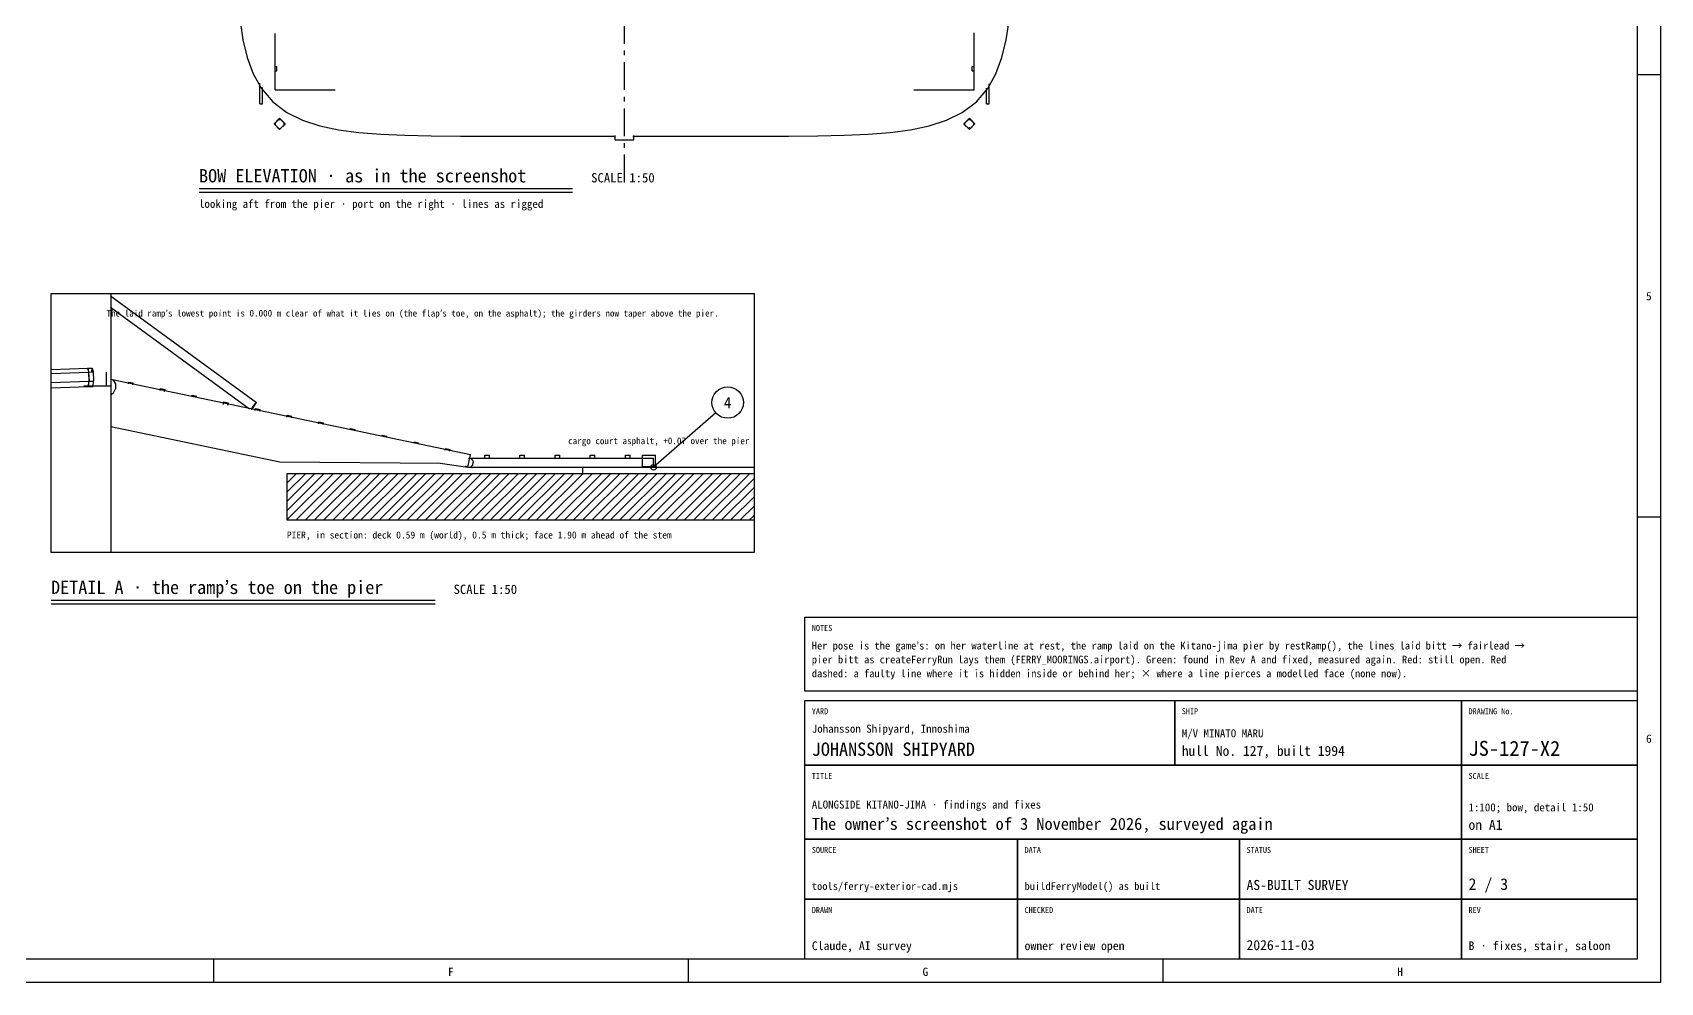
# Model space of a CAD drawing. Extents: x 5 to 836, y 5 to 589.
# Drawn here: x 484 to 836, y 5 to 210.4 of the extents above; entities that cross this region are included whole.
import ezdxf
from ezdxf.enums import TextEntityAlignment as Align

# ---------------------------------------------------------------- set-up
doc = ezdxf.new("R2010")
doc.units = 0
doc.linetypes.add('CENTER', pattern=[10, 6, -1.5, 1, -1.5])
for name, color, linetype in [('CENTRE', 4, 'CENTER'), ('DETAIL', 8, 'CONTINUOUS'), ('DIM', 3, 'CONTINUOUS'), ('FRAME', 7, 'CONTINUOUS'), ('HATCH', 42, 'CONTINUOUS'), ('OUTLINE', 7, 'CONTINUOUS'), ('RESOLVED', 3, 'CONTINUOUS'), ('RESOLVED-TEXT', 3, 'CONTINUOUS'), ('SECTION', 42, 'CONTINUOUS'), ('TEXT', 7, 'CONTINUOUS'), ('THIN', 7, 'CONTINUOUS')]:
    doc.layers.add(name, color=color, linetype=linetype)

msp = doc.modelspace()

# ---------------------------------------------------------------- linework, layer by layer
at = {"layer": 'CENTRE'}
msp.add_line((612, 178), (612, 562), dxfattribs=at)
at = {"layer": 'DETAIL'}
for p, q in [((536.43, 206.5), (536.43, 207.5)), ((687.44, 207.5), (687.57, 207.5)), ((687.44, 206.5), (687.57, 206.5)), ((687.57, 206.5), (687.57, 207.5)), ((536.43, 203.1), (536.83, 203.1)), ((536.43, 202.1), (536.43, 203.1)), ((536.43, 202.1), (536.83, 202.1)), ((536.83, 202.1), (536.83, 203.1)), ((687.17, 202.1), (687.17, 203.1)), ((687.17, 203.1), (687.57, 203.1)), ((687.17, 202.1), (687.57, 202.1)), ((687.57, 202.1), (687.57, 203.1)), ((533.14, 195), (533.14, 199.47)), ((533.74, 195), (533.74, 198.49)), ((690.26, 195), (690.26, 198.35)), ((690.86, 195), (690.86, 199.33)), ((533.14, 195), (533.74, 195)), ((690.26, 195), (690.86, 195)), ((536.23, 190.67), (537.43, 191.87)), ((536.23, 190.64), (537.44, 191.85)), ((536.23, 190.63), (537.43, 191.83)), ((536.23, 190.67), (537.43, 189.47)), ((536.23, 190.65), (536.63, 190.65)), ((536.23, 190.65), (537.44, 189.43)), ((536.23, 190.64), (536.63, 190.64)), ((537.43, 191.87), (538.63, 190.67)), ((537.43, 191.85), (538.64, 190.63)), ((537.43, 191.43), (537.43, 191.85)), ((537.43, 189.47), (538.63, 190.67)), ((537.43, 189.44), (538.64, 190.65)), ((537.43, 189.43), (538.63, 190.63)), ((538.23, 190.65), (538.63, 190.65)), ((538.23, 190.64), (538.63, 190.64)), ((685.36, 190.63), (686.57, 191.85)), ((685.36, 190.65), (686.57, 189.44)), ((685.37, 190.67), (686.57, 191.87)), ((685.37, 190.67), (686.57, 189.47)), ((685.37, 190.65), (685.63, 190.65)), ((685.37, 190.64), (685.63, 190.64)), ((685.37, 190.63), (686.57, 189.43)), ((686.56, 191.85), (687.77, 190.64)), ((686.56, 189.43), (687.77, 190.65)), ((686.57, 191.87), (687.77, 190.67)), ((686.57, 191.43), (686.57, 191.85)), ((686.57, 191.83), (687.77, 190.63)), ((686.57, 189.47), (687.77, 190.67)), ((687.37, 190.65), (687.77, 190.65)), ((687.37, 190.64), (687.77, 190.64)), ((537.43, 189.43), (537.43, 189.72)), ((610, 187.2), (610, 188.13)), ((610, 187.2), (614, 187.2)), ((614, 187.2), (614, 188.13)), ((686.57, 189.43), (686.57, 189.98)), ((488, 137.55), (495.92, 137.82)), ((495.9, 137.69), (495.92, 137.82)), ((495.9, 137.69), (495.91, 137.82)), ((495.91, 137.82), (496.91, 137.85)), ((495.91, 137.82), (496.13, 137)), ((495.92, 137.82), (496.11, 136.98)), ((496.83, 137.07), (496.91, 137.85)), ((496.91, 137.85), (497.13, 137.03)), ((488, 136.71), (496.11, 136.98)), ((488, 134.72), (496.2, 134.99)), ((488, 133.57), (496.08, 133.84)), ((495.1, 134), (501, 134)), ((496.05, 133.96), (496.08, 133.84)), ((496.06, 133.96), (496.09, 133.84)), ((496.08, 133.84), (496.2, 134.99)), ((496.09, 133.84), (496.21, 135.01)), ((496.09, 133.84), (497.09, 133.87)), ((496.11, 136.98), (496.2, 134.99)), ((496.13, 137), (497.13, 137.03)), ((496.13, 137), (496.21, 135.01)), ((496.21, 135.01), (497.21, 135.04)), ((497.03, 134.11), (497.09, 133.87)), ((497.09, 133.87), (497.21, 135.04)), ((497.13, 137.03), (497.21, 135.04)), ((500, 134), (500, 136.94)), ((500.87, 135.52), (501.33, 135.29)), ((500.92, 135.45), (578.67, 119.16)), ((501.33, 135.29), (501.9, 134.42)), ((501.9, 134.42), (501.96, 133.39)), ((504.73, 134.44), (504.81, 134.84)), ((504.81, 134.84), (505.79, 134.63)), ((505.71, 134.24), (505.79, 134.63)), ((500.84, 132.04), (501.49, 132.47)), ((501, 98), (501, 133.02)), ((501.49, 132.47), (501.96, 133.39)), ((511.58, 133.01), (511.67, 133.4)), ((511.67, 133.4), (512.64, 133.2)), ((512.56, 132.8), (512.64, 133.2)), ((518.46, 131.7), (518.52, 131.97)), ((518.52, 131.97), (519.5, 131.76)), ((519.44, 131.5), (519.5, 131.76)), ((525.26, 130.01), (525.37, 130.53)), ((525.37, 130.53), (526.35, 130.33)), ((526.24, 129.8), (526.35, 130.33)), ((532.16, 130.13), (532.4, 130.4)), ((532.29, 130.19), (532.4, 130.4)), ((531.28, 128.88), (531.34, 128.99)), ((531.31, 128.87), (531.46, 129.05)), ((531.34, 128.99), (531.72, 129.54)), ((531.46, 129.05), (531.9, 129.63)), ((531.72, 129.54), (532.16, 130.13)), ((531.9, 129.63), (532.29, 130.19)), ((532.14, 128.7), (532.22, 129.1)), ((532.22, 129.1), (533.2, 128.89)), ((533.12, 128.5), (533.2, 128.89)), ((538.99, 127.27), (539.07, 127.66)), ((539.07, 127.66), (540.05, 127.46)), ((539.97, 127.06), (540.05, 127.46)), ((500.92, 125.23), (537.47, 117.57)), ((545.84, 125.83), (545.92, 126.23)), ((545.92, 126.23), (546.9, 126.02)), ((546.82, 125.63), (546.9, 126.02)), ((552.72, 124.53), (552.77, 124.79)), ((552.77, 124.79), (553.75, 124.59)), ((553.7, 124.32), (553.75, 124.59)), ((559.57, 123.09), (559.63, 123.36)), ((559.63, 123.36), (560.6, 123.15)), ((560.55, 122.89), (560.6, 123.15)), ((566.42, 121.66), (566.48, 121.92)), ((566.48, 121.92), (567.46, 121.72)), ((567.4, 121.45), (567.46, 121.72)), ((573.25, 120.09), (573.33, 120.49)), ((573.33, 120.49), (574.31, 120.28)), ((574.22, 119.89), (574.31, 120.28)), ((537.47, 117.57), (572.14, 117.26)), ((571.59, 117.37), (572.14, 117.26)), ((572.14, 117.26), (578.1, 116.42)), ((577.62, 116.72), (577.8, 116.53)), ((577.8, 116.53), (578.3, 116.4)), ((578.1, 116.42), (578.67, 119.16)), ((578.3, 118.4), (578.8, 118.27)), ((578.3, 116.4), (578.3, 116.53)), ((578.3, 116.4), (578.8, 116.53)), ((578.3, 116.4), (618.3, 116.4)), ((578.44, 118.4), (618.3, 118.4)), ((578.45, 118.8), (578.59, 118.77)), ((578.8, 118.27), (579.17, 117.9)), ((578.8, 116.53), (579.17, 116.9)), ((579.17, 117.9), (579.3, 117.4)), ((579.17, 116.9), (579.3, 117.4)), ((581.8, 119), (582.8, 119)), ((581.8, 118.33), (581.8, 119)), ((582.8, 118.33), (582.8, 119)), ((589.4, 119), (590.4, 119)), ((589.4, 118.33), (589.4, 119)), ((590.4, 118.33), (590.4, 119)), ((597, 119), (598, 119)), ((597, 118.33), (597, 119)), ((598, 118.33), (598, 119)), ((604.6, 119), (605.6, 119)), ((604.6, 118.33), (604.6, 119)), ((605.6, 118.33), (605.6, 119)), ((612.2, 119), (613.2, 119)), ((612.2, 118.33), (612.2, 119)), ((613.2, 118.33), (613.2, 119)), ((615.9, 119), (618.7, 119)), ((615.9, 116.6), (615.9, 119)), ((615.9, 116.6), (618.7, 116.6)), ((618.3, 116.4), (618.3, 118.4)), ((618.7, 116.6), (618.7, 119))]:
    msp.add_line(p, q, dxfattribs=at)
at = {"layer": 'DIM'}
msp.add_line((612.3, 116.4), (620.3, 116.4), dxfattribs=at)
at = {"layer": 'FRAME'}
for p, q in [((831, 584), (831, 10)), ((651, 66), (831, 66)), ((651, 10), (651, 66)), ((831, 66), (831, 10)), ((831, 10), (10, 10)), ((831, 10), (651, 10))]:
    msp.add_line(p, q, dxfattribs=at)
at = {"layer": 'HATCH'}
for p, q in [((539, 115), (539, 115)), ((539, 113), (541, 115)), ((539, 111), (543, 115)), ((539, 109), (545, 115)), ((539, 107), (547, 115)), ((539, 105), (549, 115)), ((541, 105), (551, 115)), ((543, 105), (553, 115)), ((545, 105), (555, 115)), ((547, 105), (557, 115)), ((549, 105), (559, 115)), ((551, 105), (561, 115)), ((553, 105), (563, 115)), ((555, 105), (565, 115)), ((557, 105), (567, 115)), ((559, 105), (569, 115)), ((561, 105), (571, 115)), ((563, 105), (573, 115)), ((565, 105), (575, 115)), ((567, 105), (577, 115)), ((569, 105), (579, 115)), ((571, 105), (581, 115)), ((573, 105), (583, 115)), ((575, 105), (585, 115)), ((577, 105), (587, 115)), ((579, 105), (589, 115)), ((581, 105), (591, 115)), ((583, 105), (593, 115)), ((585, 105), (595, 115)), ((587, 105), (597, 115)), ((589, 105), (599, 115)), ((591, 105), (601, 115)), ((593, 105), (603, 115)), ((595, 105), (605, 115)), ((597, 105), (607, 115)), ((599, 105), (609, 115)), ((601, 105), (611, 115)), ((603, 105), (613, 115)), ((605, 105), (615, 115)), ((607, 105), (617, 115)), ((609, 105), (619, 115)), ((611, 105), (621, 115)), ((613, 105), (623, 115)), ((615, 105), (625, 115)), ((617, 105), (627, 115)), ((619, 105), (629, 115)), ((621, 105), (631, 115)), ((623, 105), (633, 115)), ((625, 105), (635, 115)), ((627, 105), (637, 115)), ((629, 105), (639, 115)), ((631, 105), (640, 114)), ((633, 105), (640, 112)), ((635, 105), (640, 110)), ((637, 105), (640, 108)), ((639, 105), (640, 106))]:
    msp.add_line(p, q, dxfattribs=at)
at = {"layer": 'OUTLINE'}
for p, q in [((528.86, 212.93), (529.48, 208.8)), ((694.52, 208.8), (695.14, 212.93)), ((529.48, 208.8), (530.39, 204.98)), ((536.43, 198), (536.43, 210.17)), ((687.57, 198), (687.57, 210.31)), ((693.61, 204.98), (694.52, 208.8)), ((530.39, 204.98), (531.68, 201.47)), ((692.32, 201.47), (693.61, 204.98)), ((531.68, 201.47), (533.47, 198.28)), ((690.53, 198.28), (692.32, 201.47)), ((533.47, 198.28), (535.92, 195.43)), ((536.43, 198), (549.44, 198)), ((674.56, 198), (687.57, 198)), ((688.08, 195.43), (690.53, 198.28)), ((535.92, 195.43), (538.96, 193.13)), ((685.04, 193.13), (688.08, 195.43)), ((538.96, 193.13), (542.36, 191.45)), ((542.36, 191.45), (546.11, 190.24)), ((546.11, 190.24), (550.18, 189.39)), ((673.82, 189.39), (677.89, 190.24)), ((677.89, 190.24), (681.64, 191.45)), ((681.64, 191.45), (685.04, 193.13)), ((550.18, 189.39), (554.58, 188.81)), ((554.58, 188.81), (559.34, 188.44)), ((559.34, 188.44), (564.5, 188.21)), ((559.34, 188.44), (564.5, 188.21)), ((564.5, 188.21), (570.17, 188.09)), ((570.17, 188.09), (576.5, 188.03)), ((576.5, 188.03), (583.84, 188.01)), ((583.84, 188.01), (593.05, 188)), ((593.05, 188), (610.05, 188)), ((613.81, 188), (630.95, 188)), ((630.95, 188), (640.16, 188.01)), ((640.16, 188.01), (647.5, 188.03)), ((647.5, 188.03), (653.83, 188.09)), ((653.83, 188.09), (659.5, 188.21)), ((659.5, 188.21), (664.66, 188.44)), ((664.66, 188.44), (669.42, 188.81)), ((669.42, 188.81), (673.82, 189.39)), ((500.88, 153.45), (532.4, 130.4)), ((501, 133.02), (501, 154)), ((500.84, 151.01), (530.89, 129.03))]:
    msp.add_line(p, q, dxfattribs=at)
at = {"layer": 'RESOLVED'}
msp.add_line((631.74, 128.16), (618.3, 116.4), dxfattribs=at)
for centre, radius in [((634.3, 130.4), 3.4), ((618.3, 116.4), 0.6)]:
    msp.add_circle(centre, radius, dxfattribs=at)
at = {"layer": 'SECTION'}
for p, q in [((603, 115), (603, 116.4)), ((603, 116.4), (640, 116.4)), ((640, 115), (539, 115)), ((539, 115), (539, 105)), ((539, 105), (640, 105))]:
    msp.add_line(p, q, dxfattribs=at)
at = {"layer": 'THIN'}
for p, q in [((836, 589), (836, 5)), ((831, 201.33), (836, 201.33)), ((520, 176.7), (600.78, 176.7)), ((520, 175.9), (600.78, 175.9)), ((488, 154), (640, 154)), ((488, 98), (488, 154)), ((640, 154), (640, 98)), ((831, 105.67), (836, 105.67)), ((640, 98), (488, 98)), ((488, 87.7), (571.03, 87.7)), ((488, 86.9), (571.03, 86.9)), ((651, 84), (831, 84)), ((651, 68), (651, 84)), ((831, 84), (831, 68)), ((831, 68), (651, 68)), ((651, 66), (731, 66)), ((651, 52), (651, 66)), ((731, 66), (731, 52)), ((731, 66), (793, 66)), ((731, 52), (731, 66)), ((793, 66), (793, 52)), ((793, 66), (831, 66)), ((793, 52), (793, 66)), ((831, 66), (831, 52)), ((731, 52), (651, 52)), ((651, 52), (793, 52)), ((651, 36), (651, 52)), ((793, 52), (731, 52)), ((831, 52), (793, 52)), ((793, 52), (793, 36)), ((793, 52), (831, 52)), ((793, 36), (793, 52)), ((831, 52), (831, 36)), ((793, 36), (651, 36)), ((651, 36), (697, 36)), ((651, 23), (651, 36)), ((697, 36), (697, 23)), ((697, 36), (745, 36)), ((697, 23), (697, 36)), ((745, 36), (745, 23)), ((745, 36), (793, 36)), ((745, 23), (745, 36)), ((831, 36), (793, 36)), ((793, 36), (793, 23)), ((793, 36), (831, 36)), ((793, 23), (793, 36)), ((831, 36), (831, 23)), ((697, 23), (651, 23)), ((651, 23), (697, 23)), ((651, 10), (651, 23)), ((745, 23), (697, 23)), ((697, 23), (697, 10)), ((697, 23), (745, 23)), ((697, 10), (697, 23)), ((793, 23), (745, 23)), ((745, 23), (745, 10)), ((745, 23), (793, 23)), ((745, 10), (745, 23)), ((831, 23), (793, 23)), ((793, 23), (793, 10)), ((793, 23), (831, 23)), ((793, 10), (793, 23)), ((831, 23), (831, 10)), ((523.13, 10), (523.13, 5)), ((625.75, 10), (625.75, 5)), ((697, 10), (651, 10)), ((745, 10), (697, 10)), ((728.38, 10), (728.38, 5)), ((793, 10), (745, 10)), ((831, 10), (793, 10)), ((836, 5), (5, 5))]:
    msp.add_line(p, q, dxfattribs=at)

# ---------------------------------------------------------------- texts
at = {"layer": 'RESOLVED-TEXT'}
msp.add_text('The laid ramp’s lowest point is 0.000 m clear of what it lies on (the flap’s toe, on the asphalt); the girders now taper above the pier.', height=1.44, dxfattribs=at).set_placement((500, 149))
msp.add_text('4', height=2.45, dxfattribs=at).set_placement((634.3, 129.15), align=Align.CENTER)
at = {"layer": 'TEXT'}
for s, height, p in [('BOW ELEVATION · as in the screenshot', 2.88, (520, 178)), ('SCALE 1:50', 2.02, (604.78, 178)), ('looking aft from the pier · port on the right · lines as rigged', 1.73, (520, 172.5)), ('PIER, in section: deck 0.59 m (world), 0.5 m thick; face 1.90 m ahead of the stem', 1.51, (539, 101)), ('DETAIL A · the ramp’s toe on the pier', 2.88, (488, 89)), ('SCALE 1:50', 2.02, (575.03, 89)), ('NOTES', 1.3, (652.5, 81)), ('Her pose is the game’s: on her waterline at rest, the ramp laid on the Kitano-jima pier by restRamp(), the lines laid bitt → fairlead →', 1.66, (652.5, 77)), ('pier bitt as createFerryRun lays them (FERRY_MOORINGS.airport). Green: found in Rev A and fixed, measured again. Red: still open. Red', 1.66, (652.5, 74)), ('dashed: a faulty line where it is hidden inside or behind her; × where a line pierces a modelled face (none now).', 1.66, (652.5, 71)), ('YARD', 1.3, (652.5, 63)), ('SHIP', 1.3, (732.5, 63)), ('DRAWING No.', 1.3, (794.5, 63)), ('Johansson Shipyard, Innoshima', 1.73, (652.5, 59)), ('M/V MINATO MARU', 1.73, (732.5, 58)), ('JOHANSSON SHIPYARD', 2.88, (652.5, 54)), ('JS-127-X2', 3.24, (794.5, 54)), ('hull No. 127, built 1994', 2.16, (732.5, 54)), ('TITLE', 1.3, (652.5, 49)), ('SCALE', 1.3, (794.5, 49)), ('ALONGSIDE KITANO-JIMA · findings and fixes', 1.73, (652.5, 42.6)), ('1:100; bow, detail 1:50', 1.73, (794.5, 42)), ('The owner’s screenshot of 3 November 2026, surveyed again', 2.59, (652.5, 38)), ('on A1', 2.16, (794.5, 38)), ('SOURCE', 1.3, (652.5, 33)), ('DATA', 1.3, (698.5, 33)), ('STATUS', 1.3, (746.5, 33)), ('SHEET', 1.3, (794.5, 33)), ('tools/ferry-exterior-cad.mjs', 1.66, (652.5, 25)), ('buildFerryModel() as built', 1.66, (698.5, 25)), ('AS-BUILT SURVEY', 2.16, (746.5, 25)), ('2 / 3', 2.52, (794.5, 25)), ('DRAWN', 1.3, (652.5, 20)), ('CHECKED', 1.3, (698.5, 20)), ('DATE', 1.3, (746.5, 20)), ('REV', 1.3, (794.5, 20)), ('2026-11-03', 2.16, (746.5, 12)), ('Claude, AI survey', 1.87, (652.5, 12)), ('owner review open', 1.87, (698.5, 12)), ('B · fixes, stair, saloon', 1.87, (794.5, 12))]:
    msp.add_text(s, height=height, dxfattribs=at).set_placement(p)
for s, p in [('5', (833.5, 152.5)), ('6', (833.5, 56.83)), ('F', (574.44, 6.4)), ('G', (677.06, 6.4)), ('H', (779.69, 6.4))]:
    msp.add_text(s, height=1.8, dxfattribs=at).set_placement(p, align=Align.CENTER)
msp.add_text('cargo court asphalt, +0.07 over the pier', height=1.44, dxfattribs=at).set_placement((639, 121.4), align=Align.RIGHT)

doc.saveas('drawing.dxf')
